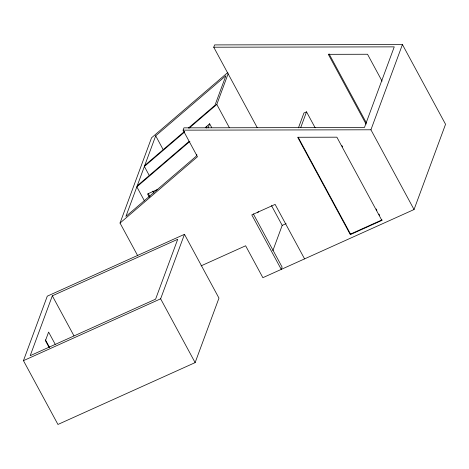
<?xml version="1.0" encoding="UTF-8"?>
<svg xmlns="http://www.w3.org/2000/svg" width="469" height="469" viewBox="0 0 469 469"><rect width="100%" height="100%" fill="white"/><g stroke="black" fill="none" stroke-linecap="round" stroke-linejoin="round"><path stroke-width="0.7" d="M23.45 360.661L47.287 296.162L184.469 234.318L218.964 298.12L195.127 362.613L57.945 424.457L23.45 360.661L160.633 298.817L184.469 234.318M52.329 295.816L30.204 355.69L155.591 299.169L177.716 239.29L52.329 295.816L73.932 335.769M137.81 255.916L120.035 223.051L151.54 137.804L227.87 72.437M188.427 128.037L214.96 105.314L225.906 75.697L155.702 135.822L125.903 216.444L196.112 156.324L196.857 154.301M120.035 223.051L197.472 156.734L183.098 130.153L183.954 127.844L364.454 127.492L394.247 46.865L213.747 47.217L214.603 44.907L402.431 44.543L445.55 124.285L414.045 209.532L262.869 277.683L245.621 245.785L201.072 265.87M206.559 128.055L207.058 126.706L205.95 127.656M208.142 127.873L209.649 123.787L211.73 127.632M189.159 128.113L216.801 104.44L228.122 73.803M257.798 212.838L258.29 211.501M298.454 127.832L303.93 113.023L306.533 111.851L315.168 127.814M300.746 127.509L306.533 111.851M272.835 250.722L282.197 225.384L286.113 223.619M414.045 209.532L370.926 129.79L402.431 44.543M350.32 234.623L350.519 234.084L382.071 219.861L381.872 220.401L350.32 234.623L297.674 137.259L336.877 137.183L381.872 220.401M144.757 165.44L184.557 131.355M184.733 131.9L144.376 166.46L149.236 175.441M137.229 185.812L189.195 141.304M205.229 127.574L209.649 123.787M189.922 141.38L136.848 186.832L144.481 200.943M157.543 189.453L147.536 193.967L149.271 197.173M183.098 130.153L370.926 129.79M382.065 81.137L367.526 54.252L328.323 54.328L366.078 124.144M329.068 53.894L366.477 123.071M341.924 145.607L342.616 146.891M376.191 208.981L376.883 210.259M378.958 214.099L379.65 215.382M298.22 137.364L350.519 234.084M213.747 47.217L257.217 127.615M304.574 258.882L275.11 204.39L251.789 214.902L281.253 269.399L282.103 267.084L253.336 213.876M216.801 104.44L229.288 127.527M271.504 205.61L282.197 225.384M155.702 135.822L163.206 149.705M152.835 191.147L153.873 193.07M148.257 193.586L149.992 196.798M160.633 298.817L195.127 362.613M55.184 344.258L48.606 332.087L45.429 340.687L48.893 347.089M45.475 339.867L49.632 347.558"/></g></svg>
